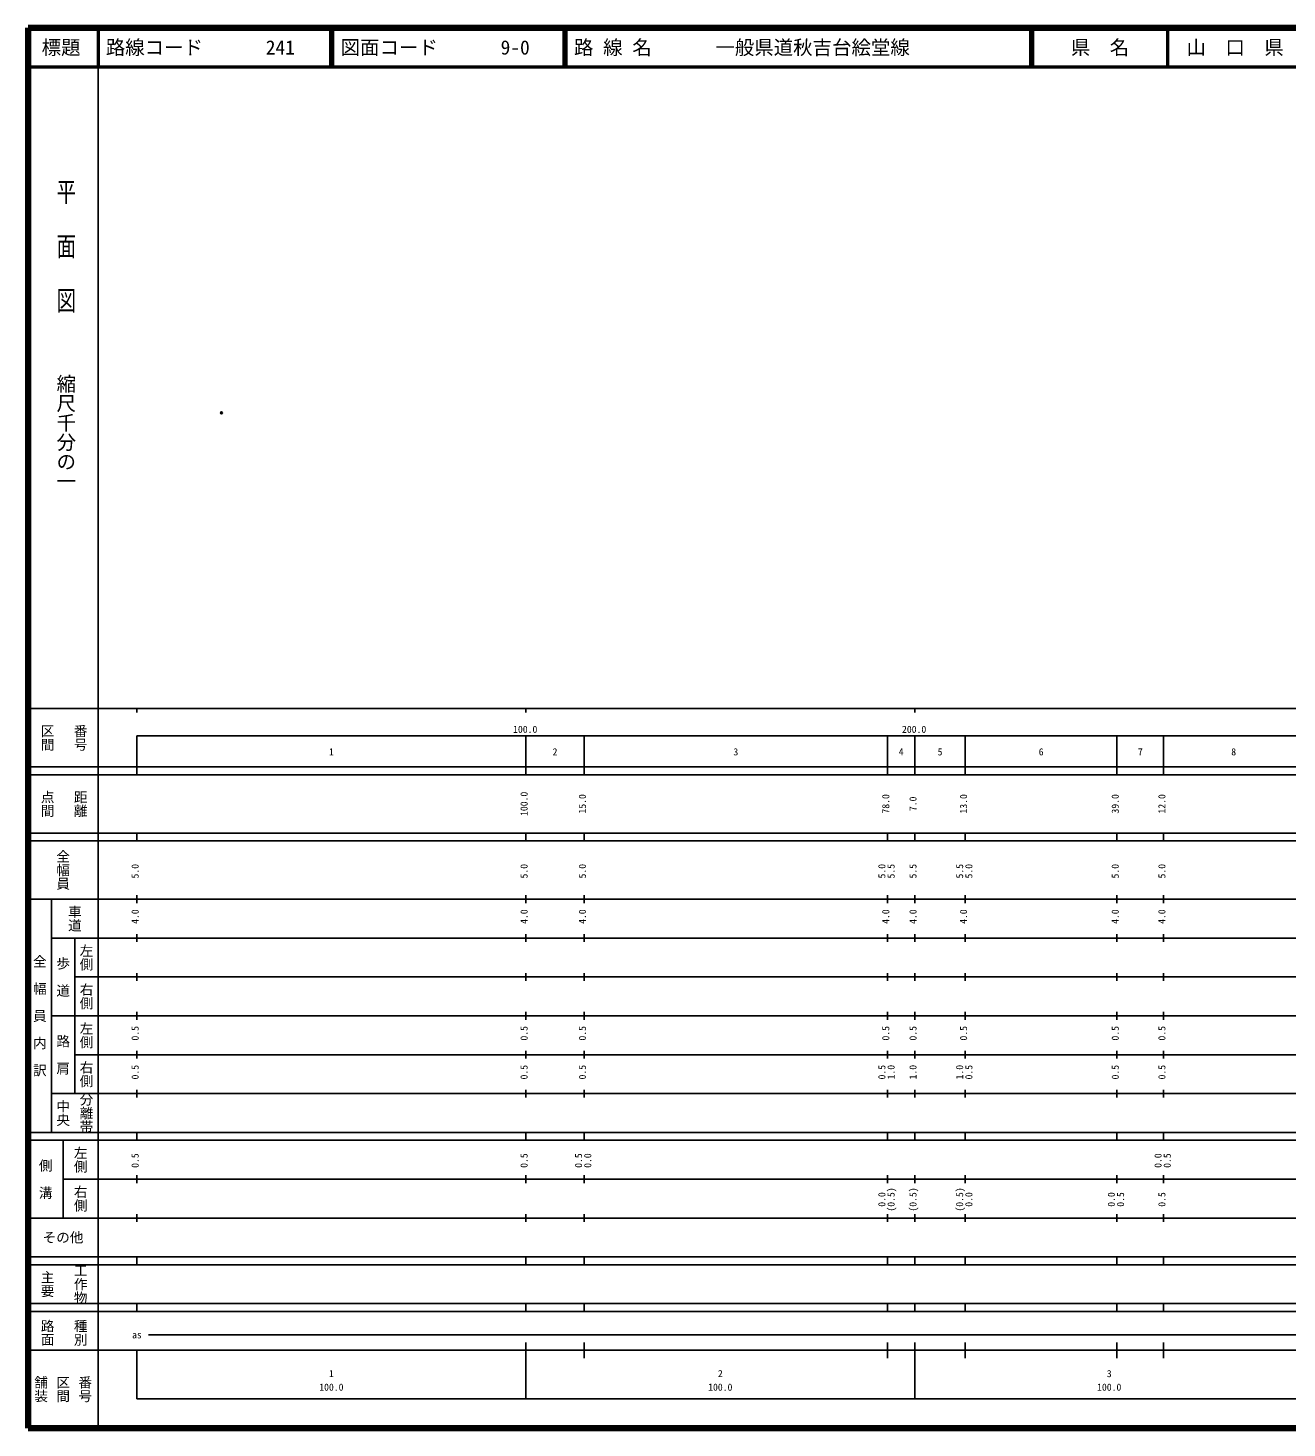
# Model space of a CAD drawing. Units: millimetres on the paper. Extents: x 40 to 680, y 20 to 380.
# Drawn here: x 40 to 363.7, y 20 to 380 of the extents above; entities that cross this region are included whole.
import ezdxf
from ezdxf.enums import TextEntityAlignment as Align

# ---------------------------------------------------------------- set-up
doc = ezdxf.new("R2010")
doc.units = ezdxf.units.MM
doc.header["$PDMODE"] = 32
doc.header["$PDSIZE"] = 0.5
doc.layers.add('M-OTRS', color=6, linetype='Continuous')
doc.layers.add('M-TTL-TXT', color=7, linetype='Continuous')
for name, color, linetype, lineweight in [('M-TTL', 2, 'Continuous', 140), ('M-TTL-BAND', 7, 'Continuous', 25), ('M-TTL-LINE', 7, 'Continuous', 50)]:
    doc.layers.add(name, color=color, linetype=linetype, lineweight=lineweight)
doc.styles.add('@ＭＳ ゴシック', font='')
doc.styles.add('ＭＳ ゴシック', font='')
doc.styles.get('@ＭＳ ゴシック').set_extended_font_data('@MS Gothic')
doc.styles.get('ＭＳ ゴシック').set_extended_font_data('MS Gothic')

msp = doc.modelspace()

# ---------------------------------------------------------------- linework, layer by layer
at = {"layer": 'M-OTRS'}
msp.add_point((89.746, 281.051), dxfattribs=at)
at = {"layer": 'M-TTL'}
for p, q in [((40, 380), (40, 20)), ((680, 380), (40, 380)), ((40, 20), (680, 20))]:
    msp.add_line(p, q, dxfattribs=at)
at = {"layer": 'M-TTL-BAND'}
for p, q in [((58, 370), (58, 20)), ((40, 205), (579, 205)), ((68, 205), (68, 204)), ((168, 205), (168, 204)), ((268, 205), (268, 204)), ((68, 198), (579, 198)), ((68, 198), (68, 188)), ((168, 188), (168, 198)), ((183, 188), (183, 198)), ((261, 188), (261, 198)), ((268, 188), (268, 198)), ((281, 188), (281, 198)), ((320, 188), (320, 198)), ((332, 188), (332, 198)), ((40, 190), (579, 190)), ((40, 188), (579, 188)), ((40, 173), (579, 173)), ((68, 171), (68, 173)), ((168, 171), (168, 173)), ((183, 171), (183, 173)), ((261, 171), (261, 173)), ((268, 171), (268, 173)), ((281, 171), (281, 173)), ((320, 171), (320, 173)), ((332, 171), (332, 173)), ((40, 171), (579, 171)), ((40, 156), (579, 156)), ((46, 96), (46, 156)), ((68, 155), (68, 157)), ((168, 155), (168, 157)), ((183, 155), (183, 157)), ((261, 155), (261, 157)), ((268, 155), (268, 157)), ((281, 155), (281, 157)), ((320, 155), (320, 157)), ((332, 155), (332, 157)), ((46, 146), (579, 146)), ((52, 146), (52, 106)), ((68, 145), (68, 147)), ((168, 145), (168, 147)), ((183, 145), (183, 147)), ((261, 145), (261, 147)), ((268, 145), (268, 147)), ((281, 145), (281, 147)), ((320, 145), (320, 147)), ((332, 145), (332, 147)), ((68, 135), (68, 137)), ((168, 135), (168, 137)), ((183, 135), (183, 137)), ((261, 135), (261, 137)), ((268, 135), (268, 137)), ((281, 135), (281, 137)), ((320, 135), (320, 137)), ((332, 135), (332, 137)), ((52, 136), (579, 136)), ((46, 126), (579, 126)), ((68, 125), (68, 127)), ((168, 125), (168, 127)), ((183, 125), (183, 127)), ((261, 125), (261, 127)), ((268, 125), (268, 127)), ((281, 125), (281, 127)), ((320, 125), (320, 127)), ((332, 125), (332, 127)), ((52, 116), (579, 116)), ((68, 115), (68, 117)), ((168, 115), (168, 117)), ((183, 115), (183, 117)), ((261, 115), (261, 117)), ((268, 115), (268, 117)), ((281, 115), (281, 117)), ((320, 115), (320, 117)), ((332, 115), (332, 117)), ((46, 106), (579, 106)), ((68, 105), (68, 107)), ((168, 105), (168, 107)), ((183, 105), (183, 107)), ((261, 105), (261, 107)), ((268, 105), (268, 107)), ((281, 105), (281, 107)), ((320, 105), (320, 107)), ((332, 105), (332, 107)), ((40, 96), (579, 96)), ((40, 94), (579, 94)), ((49, 94), (49, 74)), ((68, 94), (68, 96)), ((168, 94), (168, 96)), ((183, 94), (183, 96)), ((261, 94), (261, 96)), ((268, 94), (268, 96)), ((281, 94), (281, 96)), ((320, 94), (320, 96)), ((332, 94), (332, 96)), ((49, 84), (579, 84)), ((68, 83), (68, 85)), ((168, 83), (168, 85)), ((183, 83), (183, 85)), ((261, 83), (261, 85)), ((268, 83), (268, 85)), ((281, 83), (281, 85)), ((320, 83), (320, 85)), ((332, 83), (332, 85)), ((40, 74), (579, 74)), ((68, 73), (68, 75)), ((168, 73), (168, 75)), ((183, 73), (183, 75)), ((261, 73), (261, 75)), ((268, 73), (268, 75)), ((281, 73), (281, 75)), ((320, 73), (320, 75)), ((332, 73), (332, 75)), ((40, 64), (579, 64)), ((40, 62), (579, 62)), ((68, 62), (68, 64)), ((168, 62), (168, 64)), ((183, 62), (183, 64)), ((261, 62), (261, 64)), ((268, 62), (268, 64)), ((281, 62), (281, 64)), ((320, 62), (320, 64)), ((332, 62), (332, 64)), ((40, 52), (579, 52)), ((68, 50), (68, 52)), ((168, 50), (168, 52)), ((183, 50), (183, 52)), ((261, 50), (261, 52)), ((268, 50), (268, 52)), ((281, 50), (281, 52)), ((320, 50), (320, 52)), ((332, 50), (332, 52)), ((40, 50), (579, 50)), ((71, 44), (565, 44)), ((40, 40), (579, 40)), ((68, 40), (68, 27.5)), ((168, 27.5), (168, 42)), ((183, 38), (183, 42)), ((261, 38), (261, 42)), ((268, 27.5), (268, 42)), ((281, 38), (281, 42)), ((320, 38), (320, 42)), ((332, 38), (332, 42)), ((68, 27.5), (579, 27.5))]:
    msp.add_line(p, q, dxfattribs=at)
at = {"layer": 'M-TTL-LINE'}
for p, q in [((58, 380), (58, 370)), ((117.75, 380), (117.75, 370)), ((118.25, 380), (118.25, 370)), ((177.75, 380), (177.75, 370)), ((178.25, 380), (178.25, 370)), ((297.75, 380), (297.75, 370)), ((298.25, 380), (298.25, 370)), ((333, 380), (333, 370)), ((40, 370), (680, 370))]:
    msp.add_line(p, q, dxfattribs=at)

# ---------------------------------------------------------------- texts
at = {"layer": 'M-TTL-BAND', "style": '@ＭＳ ゴシック', "width": 1.4}
msp.add_text('平  面  図', height=3.666, rotation=270, dxfattribs=at).set_placement((49.777, 306.475), align=Align.MIDDLE_RIGHT)
at = {"layer": 'M-TTL-BAND', "style": '@ＭＳ ゴシック'}
msp.add_text('縮尺千分の一', height=3.666, rotation=270, dxfattribs=at).set_placement((49.777, 261.03), align=Align.MIDDLE_RIGHT)
for s, p in [('区間', (45, 197.5)), ('番号', (53.5, 197.5)), ('点間', (45, 180.5)), ('距離', (53.5, 180.5)), ('全幅員', (49, 163.5)), ('車道', (52, 151)), ('左側', (55, 141)), ('全\u3000幅\u3000員\u3000内\u3000訳', (43, 126)), ('歩\u3000道', (49, 136)), ('右側', (55, 131)), ('左側', (55, 121)), ('路\u3000肩', (49, 116)), ('右側', (55, 111)), ('分離帯', (55, 101)), ('中央', (49, 101)), ('左側', (53.5, 89)), ('側\u3000溝', (44.5, 84)), ('右側', (53.5, 79)), ('工作物', (53.5, 57)), ('主要', (45, 57)), ('路面', (45, 44.5)), ('種別', (53.5, 44.5)), ('舗装', (43.333, 30)), ('区間', (49, 30)), ('番号', (54.667, 30))]:
    msp.add_text(s, height=2.566, rotation=270, dxfattribs=at).set_placement(p, align=Align.MIDDLE_CENTER)
at = {"layer": 'M-TTL-BAND', "style": 'ＭＳ ゴシック'}
for s, p in [('100.0', (167.844, 198.195)), ('200.0', (267.844, 198.195)), ('1', (118, 192.405)), ('2', (175.5, 192.405)), ('3', (222, 192.405)), ('4', (264.5, 192.405)), ('5', (274.5, 192.405)), ('6', (300.5, 192.405)), ('7', (326, 192.405)), ('8', (350, 192.405)), ('as', (68, 42.5)), ('1', (118, 32.523)), ('2', (218, 32.523)), ('3', (318, 32.523)), ('100.0', (118, 29.033)), ('100.0', (218, 29.033)), ('100.0', (318, 29.033))]:
    msp.add_text(s, height=1.833, dxfattribs=at).set_placement(p, align=Align.BOTTOM_CENTER)
for s, p in [('100.0', (169, 180.5)), ('15.0', (184, 180.5)), ('78.0', (262, 180.5)), ('7.0', (269, 180.5)), ('13.0', (282, 180.5)), ('39.0', (321, 180.5)), ('12.0', (333, 180.5)), ('5.0', (69, 163.174)), ('5.0', (169, 163.174)), ('5.0', (184, 163.174)), ('5.0', (261, 163.174)), ('5.5', (263.37, 163.174)), ('5.5', (269, 163.174)), ('5.5', (281, 163.174)), ('5.0', (283.37, 163.174)), ('5.0', (321, 163.174)), ('5.0', (333, 163.174)), ('4.0', (69, 151.5)), ('4.0', (169, 151.5)), ('4.0', (184, 151.5)), ('4.0', (262, 151.5)), ('4.0', (269, 151.5)), ('4.0', (282, 151.5)), ('4.0', (321, 151.5)), ('4.0', (333, 151.5)), ('0.5', (69, 121.5)), ('0.5', (169, 121.5)), ('0.5', (184, 121.5)), ('0.5', (262, 121.5)), ('0.5', (269, 121.5)), ('0.5', (282, 121.5)), ('0.5', (321, 121.5)), ('0.5', (333, 121.5)), ('0.5', (69, 111.5)), ('0.5', (169, 111.5)), ('0.5', (184, 111.5)), ('0.5', (261, 111.5)), ('1.0', (263.37, 111.5)), ('1.0', (269, 111.5)), ('1.0', (281, 111.5)), ('0.5', (283.37, 111.5)), ('0.5', (321, 111.5)), ('0.5', (333, 111.5)), ('0.5', (69, 88.764)), ('0.5', (169, 88.764)), ('0.5', (183, 88.764)), ('0.0', (185.37, 88.764)), ('0.0', (332, 88.764)), ('0.5', (334.37, 88.764)), ('0.0', (261, 78.764)), ('(0.5)', (263.37, 78.764)), ('(0.5)', (269, 78.764)), ('(0.5)', (281, 78.764)), ('0.0', (283.37, 78.764)), ('0.0', (320, 78.764)), ('0.5', (322.37, 78.764)), ('0.5', (333, 78.764))]:
    msp.add_text(s, height=1.833, rotation=90, dxfattribs=at).set_placement(p, align=Align.BOTTOM_CENTER)
msp.add_text('その他', height=2.566, dxfattribs=at).set_placement((49, 69), align=Align.MIDDLE_CENTER)
at = {"layer": 'M-TTL-TXT', "style": 'ＭＳ ゴシック'}
for s, p in [('標題', (48.5, 375)), ('県\u3000名', (315.625, 375)), ('山\u3000口\u3000県', (350.375, 375))]:
    msp.add_text(s, height=3.666, dxfattribs=at).set_placement(p, align=Align.MIDDLE_CENTER)
for s, p in [('路線コード', (60, 375)), ('241', (101.142, 375)), ('図面コード', (120.38, 375)), ('9-0', (161.521, 375)), ('路 線 名', (180.38, 375)), ('一般県道秋吉台絵堂線', (216.734, 375))]:
    msp.add_text(s, height=3.666, dxfattribs=at).set_placement(p, align=Align.MIDDLE_LEFT)

doc.saveas('drawing.dxf')
